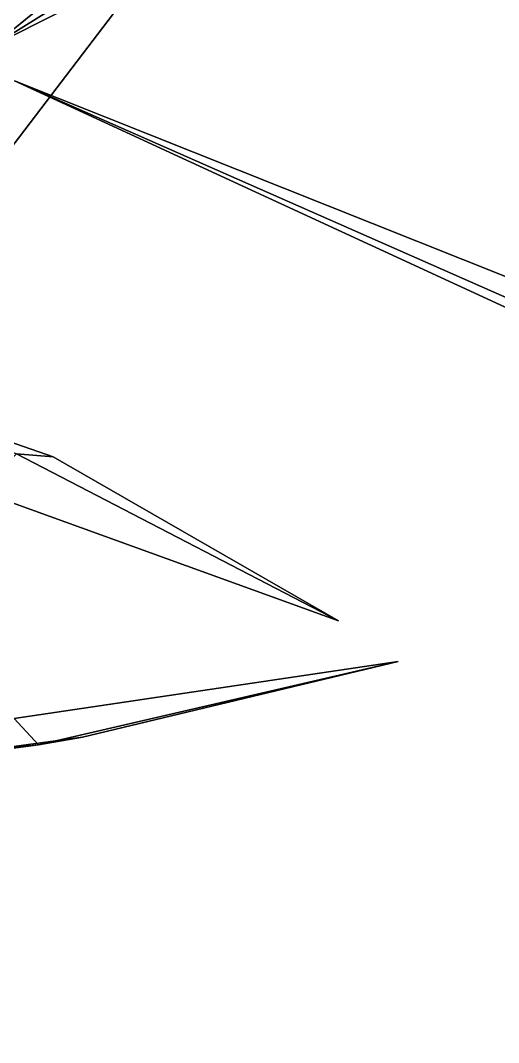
# Model space of a CAD drawing. Header units: metres. Extents: x -488 to 282, y -579 to 399.
# Drawn here: x 82.5 to 115.2, y 0.7 to 70.6 of the extents above; entities that cross this region are included whole.
import ezdxf

# ---------------------------------------------------------------- set-up
doc = ezdxf.new("R2010")
doc.units = ezdxf.units.M

msp = doc.modelspace()

# ---------------------------------------------------------------- linework, layer by layer
at = {"layer": 'coreopsi_Leaf', "color": 3}
for points in [[(46.9748, 27.877, 267.8952), (87.3109, 87.6446, 318.6636), (88.9432, 82.865, 321.4009)], [(46.9748, 27.877, 267.8952), (88.9432, 82.865, 321.4009), (87.3109, 87.6446, 318.6636)], [(80.6332, 68.8969, 232.6074), (98.8419, 83.6398, 274.4719), (101.9989, 82.1714, 274.1324)], [(80.6332, 68.8969, 232.6074), (101.9989, 82.1714, 274.1324), (98.8419, 83.6398, 274.4719)], [(46.9748, 27.877, 267.8952), (88.9432, 82.865, 321.4009), (49.1037, 24.9047, 269.2724)], [(46.9748, 27.877, 267.8952), (49.1037, 24.9047, 269.2724), (88.9432, 82.865, 321.4009)], [(49.1037, 24.9047, 269.2724), (88.9432, 82.865, 321.4009), (51.08138, 21.584, 270.1316)], [(49.1037, 24.9047, 269.2724), (51.08138, 21.584, 270.1316), (88.9432, 82.865, 321.4009)], [(51.08138, 21.584, 270.1316), (88.9432, 82.865, 321.4009), (94.58, 78.5893, 322.6304)], [(51.08138, 21.584, 270.1316), (94.58, 78.5893, 322.6304), (88.9432, 82.865, 321.4009)], [(101.9989, 82.1714, 274.1324), (104.6099, 80.9407, 272.4947), (80.6332, 68.8969, 232.6074)], [(101.9989, 82.1714, 274.1324), (80.6332, 68.8969, 232.6074), (104.6099, 80.9407, 272.4947)], [(82.07941, 66.4627, 231.7839), (115.8239, 53.03675, 263.1303), (117.555, 50.8491, 261.0195)], [(82.07941, 66.4627, 231.7839), (117.555, 50.8491, 261.0195), (115.8239, 53.03675, 263.1303)], [(117.555, 50.8491, 261.0195), (118.6103, 49.638, 258.1154), (82.07941, 66.4627, 231.7839)], [(117.555, 50.8491, 261.0195), (82.07941, 66.4627, 231.7839), (118.6103, 49.638, 258.1154)], [(39.2368, 56.5476, 153.3482), (84.7178, 40.7287, 183.7043), (82.2262, 40.9485, 186.442)], [(39.2368, 56.5476, 153.3482), (82.2262, 40.9485, 186.442), (84.7178, 40.7287, 183.7043)], [(104.2626, 29.511, 202.8949), (79.6978, 38.3937, 189.3689), (82.2262, 40.9485, 186.442)], [(104.2626, 29.511, 202.8949), (82.2262, 40.9485, 186.442), (79.6978, 38.3937, 189.3689)], [(104.2626, 29.511, 202.8949), (82.2262, 40.9485, 186.442), (84.7178, 40.7287, 183.7043)], [(104.2626, 29.511, 202.8949), (84.7178, 40.7287, 183.7043), (82.2262, 40.9485, 186.442)], [(108.3609, 26.7287, 243.8836), (83.7337, 21.02656, 228.1325), (82.04919, 22.8341, 230.8976)], [(108.3609, 26.7287, 243.8836), (82.04919, 22.8341, 230.8976), (83.7337, 21.02656, 228.1325)], [(108.3609, 26.7287, 243.8836), (86.7271, 21.5608, 224.6339), (83.7337, 21.02656, 228.1325)], [(108.3609, 26.7287, 243.8836), (83.7337, 21.02656, 228.1325), (86.7271, 21.5608, 224.6339)], [(37.6063, 16.2475, 195.9448), (82.04919, 22.8341, 230.8976), (83.7337, 21.02656, 228.1325)], [(37.6063, 16.2475, 195.9448), (83.7337, 21.02656, 228.1325), (82.04919, 22.8341, 230.8976)], [(37.6063, 16.2475, 195.9448), (83.7337, 21.02656, 228.1325), (39.05027, 15.6971, 193.9519)], [(37.6063, 16.2475, 195.9448), (39.05027, 15.6971, 193.9519), (83.7337, 21.02656, 228.1325)], [(39.05027, 15.6971, 193.9519), (83.7337, 21.02656, 228.1325), (40.1806, 15.2425, 191.7052)], [(39.05027, 15.6971, 193.9519), (40.1806, 15.2425, 191.7052), (83.7337, 21.02656, 228.1325)], [(40.1806, 15.2425, 191.7052), (83.7337, 21.02656, 228.1325), (86.7271, 21.5608, 224.6339)], [(40.1806, 15.2425, 191.7052), (86.7271, 21.5608, 224.6339), (83.7337, 21.02656, 228.1325)], [(67.1219, 1.5777, 154.8568), (92.1011, -41.8102, 181.0646), (65.2481, 2.1514, 156.4973)], [(67.1219, 1.5777, 154.8568), (65.2481, 2.1514, 156.4973), (92.1011, -41.8102, 181.0646)], [(65.2481, 2.1514, 156.4973), (92.1011, -41.8102, 181.0646), (88.5399, -42.5112, 183.9477)], [(65.2481, 2.1514, 156.4973), (88.5399, -42.5112, 183.9477), (92.1011, -41.8102, 181.0646)], [(68.7483, 1.2195, 152.963), (92.1011, -41.8102, 181.0646), (67.1219, 1.5777, 154.8568)], [(68.7483, 1.2195, 152.963), (67.1219, 1.5777, 154.8568), (92.1011, -41.8102, 181.0646)], [(68.7483, 1.2195, 152.963), (93.8664, -43.2322, 178.1299), (92.1011, -41.8102, 181.0646)], [(68.7483, 1.2195, 152.963), (92.1011, -41.8102, 181.0646), (93.8664, -43.2322, 178.1299)]]:
    msp.add_3dface(points, dxfattribs=at)

doc.saveas('drawing.dxf')
